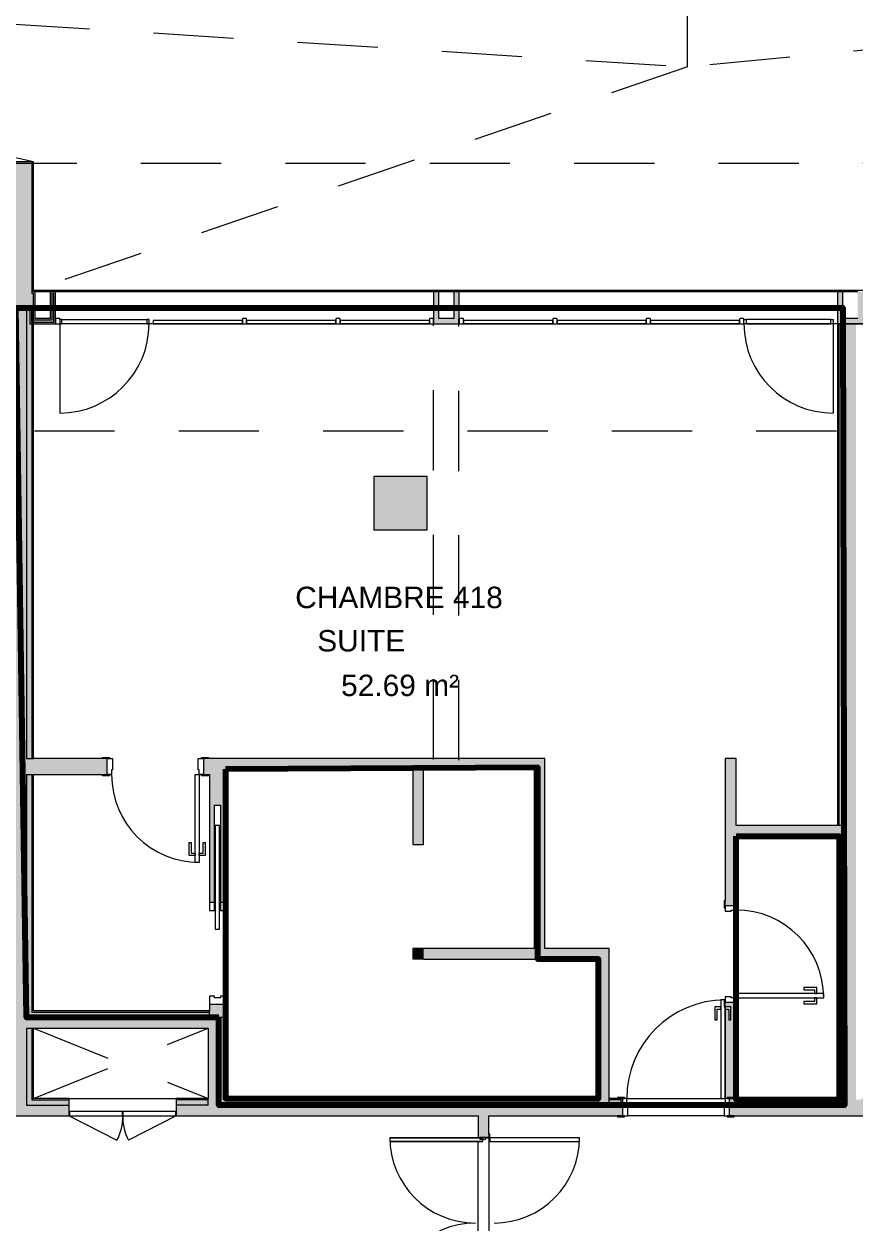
# Model space of a CAD drawing. Header units: metres. Extents: x -227.9 to -141.2, y 39.1 to 91.1.
# Drawn here: x -219.14 to -211.37, y 51.11 to 62.32 of the extents above; entities that cross this region are included whole.
import ezdxf

# ---------------------------------------------------------------- set-up
doc = ezdxf.new("R2010")
doc.units = ezdxf.units.M
doc.linetypes.add('JIS_02_0.7', pattern=[1.35, 0.75, -0.6])
for name, color, linetype, lineweight in [('A-AREA-IDEN', 7, 'Continuous', 9), ('A-COLS', 7, 'Continuous', 5), ('A-DOOR', 7, 'Continuous', 5), ('A-GLAZ-CURT', 7, 'Continuous', 5), ('A-GLAZ-CWMG', 7, 'Continuous', 5), ('A-ROOF', 7, 'Continuous', 5), ('A-WALL', 7, 'Continuous', 5), ('A-WALL-PATT', 7, 'Continuous', 13), ('I-WALL', 7, 'Continuous', 5)]:
    doc.layers.add(name, color=color, linetype=linetype, lineweight=lineweight)
doc.layers.add('A-DETL', color=94, linetype='Continuous', lineweight=5, true_color=0x00a600)
doc.layers.add('S-COLS', color=8, linetype='Continuous', lineweight=9, true_color=0x7f7f7f)
doc.layers.add('Chambre', color=40, linetype='Continuous')
doc.layers.add('SDB', color=230, linetype='Continuous')
doc.styles.add('Arial_1', font='arial.ttf', dxfattribs={"height": 0.2})

msp = doc.modelspace()

# ---------------------------------------------------------------- hatches: boundary and pattern name
at = {"layer": 'A-COLS', "true_color": 0x808080}
for points in [[(-215.314, 59.514), (-215.074, 59.514), (-215.074, 59.814), (-215.124, 59.814), (-215.124, 59.564), (-215.264, 59.564), (-215.264, 59.814), (-215.314, 59.814), (-215.314, 59.57)], [(-211.539, 59.514), (-211.299, 59.514), (-211.299, 59.814), (-211.349, 59.814), (-211.349, 59.564), (-211.489, 59.564), (-211.489, 59.814), (-211.539, 59.814), (-211.539, 59.57)]]:
    msp.add_hatch(color=8, dxfattribs=at).paths.add_polyline_path(points)
at = {"layer": 'A-WALL', "true_color": 0xaaaaaa}
for points in [[(-219.069, 61.014), (-219.069, 61.029), (-224.619, 61.029), (-224.619, 61.014), (-219.219, 61.014)], [(-219.074, 59.664), (-219.069, 59.664), (-219.069, 61.014), (-219.219, 61.014), (-219.219, 59.664), (-219.089, 59.664)], [(-219.069, 59.799), (-219.054, 59.799), (-219.054, 61.029), (-219.069, 61.029), (-219.069, 59.814)]]:
    msp.add_hatch(color=253, dxfattribs=at).paths.add_polyline_path(points)
at = {"layer": 'A-WALL', "true_color": 0x808080}
for points in [[(-219.021, 59.514), (-218.849, 59.514), (-218.849, 59.814), (-218.899, 59.814), (-218.899, 59.564), (-219.039, 59.564), (-219.039, 59.814), (-219.054, 59.814), (-219.054, 59.549), (-218.884, 59.549), (-218.884, 59.799), (-218.864, 59.799), (-218.864, 59.529), (-219.074, 59.529), (-219.074, 59.664), (-219.089, 59.664), (-219.089, 59.514)], [(-218.864, 59.529), (-218.864, 59.799), (-218.884, 59.799), (-218.884, 59.549), (-219.054, 59.549), (-219.054, 59.799), (-219.069, 59.799), (-219.069, 59.664), (-219.074, 59.664), (-219.074, 59.529), (-219.021, 59.529)]]:
    msp.add_hatch(color=8, dxfattribs=at).paths.add_polyline_path(points)
at = {"layer": 'A-WALL-PATT', "lineweight": 5, "true_color": 0xaaaaaa}
msp.add_hatch(color=253, dxfattribs=at).paths.add_polyline_path([(-211.364, 52.215), (-211.364, 59.514), (-211.374, 59.514), (-211.374, 52.215)])
at = {"layer": 'I-WALL', "true_color": 0xaaaaaa}
for points in [[(-219.219, 52.115), (-219.119, 52.115), (-219.119, 59.664), (-219.219, 59.664), (-219.219, 52.605)], [(-211.474, 52.215), (-211.374, 52.215), (-211.374, 59.514), (-211.474, 59.514), (-211.474, 52.265)], [(-214.374, 55.353), (-214.374, 55.453), (-217.26, 55.453), (-217.26, 55.353), (-215.321, 55.353)], [(-214.374, 53.68), (-214.274, 53.68), (-214.274, 55.453), (-214.374, 55.453), (-214.374, 54.212)], [(-215.408, 54.65), (-215.408, 55.353), (-215.508, 55.353), (-215.508, 54.65)], [(-211.474, 54.729), (-211.474, 54.829), (-212.487, 54.829), (-212.487, 54.729), (-211.524, 54.729)], [(-215.408, 53.581), (-215.408, 53.68), (-215.508, 53.68), (-215.508, 53.581)], [(-215.408, 53.58), (-213.674, 53.58), (-213.674, 53.68), (-215.408, 53.68)], [(-213.674, 52.215), (-213.674, 53.58), (-213.774, 53.58), (-213.774, 52.215), (-213.676, 52.215)], [(-217.787, 52.935), (-217.423, 52.935), (-217.423, 53.035), (-219.119, 53.035), (-219.119, 52.935), (-218.61, 52.935)], [(-217.41, 53.035), (-217.41, 53.085), (-219.069, 53.085), (-219.069, 53.035), (-217.423, 53.035)], [(-217.41, 53.085), (-217.41, 53.098), (-219.056, 53.098), (-219.056, 53.085), (-217.423, 53.085)], [(-217.423, 52.215), (-217.323, 52.215), (-217.323, 53.035), (-217.423, 53.035), (-217.423, 52.265)], [(-217.273, 52.265), (-217.273, 53.035), (-217.323, 53.035), (-217.323, 52.265)], [(-217.273, 52.278), (-217.26, 52.278), (-217.26, 53.035), (-217.273, 53.035), (-217.273, 52.605)]]:
    msp.add_hatch(color=253, dxfattribs=at).paths.add_polyline_path(points)
h = msp.add_hatch(color=253, dxfattribs=at)
h.paths.add_polyline_path([(-219.119, 52.215), (-219.069, 52.215), (-219.069, 52.935), (-219.119, 52.935), (-219.119, 52.605)])
h.paths.add_polyline_path([(-219.069, 53.035), (-219.069, 55.303), (-219.119, 55.303), (-219.119, 53.035)])
h.paths.add_polyline_path([(-219.119, 55.453), (-219.069, 55.453), (-219.069, 59.664), (-219.119, 59.664), (-219.119, 55.819)])
h = msp.add_hatch(color=253, dxfattribs=at)
h.paths.add_polyline_path([(-219.069, 52.265), (-219.056, 52.265), (-219.056, 52.935), (-219.069, 52.935), (-219.069, 52.605)])
h.paths.add_polyline_path([(-219.056, 53.085), (-219.056, 55.303), (-219.069, 55.303), (-219.069, 53.085)])
h.paths.add_polyline_path([(-219.056, 55.453), (-219.056, 59.664), (-219.069, 59.664), (-219.069, 55.453)])
h = msp.add_hatch(color=253, dxfattribs=at)
h.paths.add_polyline_path([(-211.524, 52.278), (-211.524, 54.729), (-211.537, 54.729), (-211.537, 52.278)])
h.paths.add_polyline_path([(-211.524, 54.829), (-211.524, 59.514), (-211.537, 59.514), (-211.537, 54.829)])
h = msp.add_hatch(color=253, dxfattribs=at)
h.paths.add_polyline_path([(-211.524, 52.265), (-211.474, 52.265), (-211.474, 54.729), (-211.524, 54.729), (-211.524, 52.278)])
h.paths.add_polyline_path([(-211.524, 54.829), (-211.474, 54.829), (-211.474, 59.514), (-211.524, 59.514), (-211.524, 56.355)])
h = msp.add_hatch(color=253, dxfattribs=at)
h.paths.add_polyline_path([(-219.119, 55.303), (-218.365, 55.303), (-218.365, 55.453), (-219.119, 55.453)])
h.paths.add_polyline_path([(-217.41, 55.303), (-217.41, 55.453), (-217.465, 55.453), (-217.465, 55.303), (-217.42, 55.303)])
h = msp.add_hatch(color=253, dxfattribs=at)
h.paths.add_polyline_path([(-217.273, 53.035), (-217.26, 53.035), (-217.26, 53.158), (-217.41, 53.158), (-217.41, 53.035), (-217.323, 53.035)])
h.paths.add_polyline_path([(-217.41, 54.108), (-217.362, 54.108), (-217.362, 55.018), (-217.307, 55.018), (-217.307, 54.108), (-217.26, 54.108), (-217.26, 55.453), (-217.41, 55.453), (-217.41, 54.212)])
h = msp.add_hatch(color=253, dxfattribs=at)
h.paths.add_polyline_path([(-212.487, 52.215), (-212.487, 53.178), (-212.587, 53.178), (-212.587, 53.133), (-212.534, 53.133), (-212.534, 53.013), (-212.554, 53.013), (-212.554, 53.113), (-212.587, 53.113), (-212.587, 52.278), (-212.569, 52.278), (-212.569, 52.288), (-212.504, 52.288), (-212.504, 52.278), (-212.549, 52.278), (-212.549, 52.215)])
h.paths.add_polyline_path([(-212.531, 54.078), (-212.487, 54.078), (-212.487, 55.454), (-212.587, 55.454), (-212.587, 54.078), (-212.537, 54.078)])
h = msp.add_hatch(color=253, dxfattribs=at)
h.paths.add_polyline_path([(-180.634, 52.115), (-180.634, 52.215), (-181.493, 52.215), (-181.493, 52.196), (-181.556, 52.196), (-181.556, 52.115), (-180.684, 52.115)])
h.paths.add_polyline_path([(-183.251, 52.115), (-182.556, 52.115), (-182.556, 52.196), (-182.619, 52.196), (-182.619, 52.215), (-185.419, 52.215), (-185.419, 52.115), (-184.073, 52.115)])
h.paths.add_polyline_path([(-186.419, 52.115), (-186.419, 52.215), (-189.219, 52.215), (-189.219, 52.196), (-189.282, 52.196), (-189.282, 52.115), (-187.362, 52.115)])
h.paths.add_polyline_path([(-190.759, 52.115), (-190.282, 52.115), (-190.282, 52.196), (-190.345, 52.196), (-190.345, 52.215), (-191.693, 52.215), (-191.693, 52.196), (-191.756, 52.196), (-191.756, 52.115), (-190.809, 52.115)])
h.paths.add_polyline_path([(-192.801, 52.115), (-192.756, 52.115), (-192.756, 52.196), (-192.819, 52.196), (-192.819, 52.215), (-195.619, 52.215), (-195.619, 52.115), (-193.118, 52.115)])
h.paths.add_polyline_path([(-196.619, 52.115), (-196.619, 52.215), (-199.419, 52.215), (-199.419, 52.196), (-199.482, 52.196), (-199.482, 52.115), (-197.23, 52.115)])
h.paths.add_polyline_path([(-200.93, 52.115), (-200.482, 52.115), (-200.482, 52.196), (-200.545, 52.196), (-200.545, 52.215), (-201.893, 52.215), (-201.893, 52.196), (-201.956, 52.196), (-201.956, 52.115), (-201.341, 52.115)])
h.paths.add_polyline_path([(-203.808, 52.115), (-202.956, 52.115), (-202.956, 52.196), (-203.019, 52.196), (-203.019, 52.215), (-205.819, 52.215), (-205.819, 52.115), (-205.453, 52.115)])
h.paths.add_polyline_path([(-207.098, 52.115), (-206.819, 52.115), (-206.819, 52.215), (-209.556, 52.215), (-209.556, 52.196), (-209.619, 52.196), (-209.619, 52.115), (-208.742, 52.115)])
h.paths.add_polyline_path([(-210.664, 52.115), (-210.619, 52.115), (-210.619, 52.196), (-210.682, 52.196), (-210.682, 52.215), (-212.486, 52.215), (-212.487, 52.196), (-212.549, 52.196), (-212.549, 52.115), (-211.209, 52.115)])
h.paths.add_polyline_path([(-213.549, 52.115), (-213.549, 52.196), (-213.612, 52.196), (-213.612, 52.215), (-217.721, 52.215), (-217.721, 52.115), (-213.594, 52.115)])
h.paths.add_polyline_path([(-218.721, 52.115), (-218.721, 52.215), (-219.119, 52.215), (-219.119, 52.115), (-219.056, 52.115)])
h = msp.add_hatch(color=253, dxfattribs=at)
h.paths.add_polyline_path([(-181.493, 52.196), (-181.493, 52.215), (-180.684, 52.215), (-180.684, 52.265), (-181.543, 52.265), (-181.543, 52.196)])
h.paths.add_polyline_path([(-182.619, 52.196), (-182.569, 52.196), (-182.569, 52.265), (-183.002, 52.265), (-183.002, 52.215), (-182.619, 52.215)])
h.paths.add_polyline_path([(-189.269, 52.196), (-189.219, 52.196), (-189.219, 52.215), (-188.838, 52.215), (-188.838, 52.265), (-189.269, 52.265)])
h.paths.add_polyline_path([(-191.743, 52.196), (-191.693, 52.196), (-191.693, 52.215), (-191.075, 52.215), (-191.075, 52.265), (-191.743, 52.265)])
h.paths.add_polyline_path([(-190.345, 52.196), (-190.295, 52.196), (-190.295, 52.265), (-190.965, 52.265), (-190.965, 52.215), (-190.345, 52.215)])
h.paths.add_polyline_path([(-192.819, 52.196), (-192.769, 52.196), (-192.769, 52.265), (-193.201, 52.265), (-193.201, 52.215), (-192.819, 52.215)])
h.paths.add_polyline_path([(-200.519, 52.196), (-200.495, 52.196), (-200.495, 52.265), (-201.164, 52.265), (-201.164, 52.215), (-200.545, 52.215), (-200.545, 52.196)])
h.paths.add_polyline_path([(-199.469, 52.196), (-199.419, 52.196), (-199.419, 52.215), (-199.037, 52.215), (-199.037, 52.265), (-199.469, 52.265)])
h.paths.add_polyline_path([(-201.943, 52.196), (-201.893, 52.196), (-201.893, 52.215), (-201.274, 52.215), (-201.274, 52.265), (-201.943, 52.265)])
h.paths.add_polyline_path([(-202.969, 52.196), (-202.969, 52.265), (-203.406, 52.265), (-203.406, 52.215), (-203.019, 52.215), (-203.019, 52.196), (-202.986, 52.196)])
h.paths.add_polyline_path([(-210.632, 52.196), (-210.632, 52.265), (-211.364, 52.265), (-211.364, 52.215), (-210.682, 52.215), (-210.682, 52.196)])
h.paths.add_polyline_path([(-209.564, 52.196), (-209.556, 52.196), (-209.556, 52.215), (-209.237, 52.215), (-209.237, 52.265), (-209.606, 52.265), (-209.606, 52.196)])
h.paths.add_polyline_path([(-212.486, 52.196), (-212.486, 52.215), (-211.474, 52.215), (-211.474, 52.265), (-212.487, 52.265), (-212.487, 52.196)])
h.paths.add_polyline_path([(-213.562, 52.196), (-213.562, 52.265), (-213.674, 52.265), (-213.674, 52.215), (-213.612, 52.215), (-213.612, 52.196)])
h.paths.add_polyline_path([(-183.152, 52.215), (-183.152, 52.265), (-185.269, 52.265), (-185.269, 52.215), (-183.251, 52.215)])
h.paths.add_polyline_path([(-185.419, 52.215), (-185.369, 52.215), (-185.369, 52.265), (-185.419, 52.265)])
h.paths.add_polyline_path([(-186.469, 52.215), (-186.419, 52.215), (-186.419, 52.265), (-186.469, 52.265)])
h.paths.add_polyline_path([(-187.362, 52.215), (-186.569, 52.215), (-186.569, 52.265), (-188.688, 52.265), (-188.688, 52.215)])
h.paths.add_polyline_path([(-193.941, 52.215), (-193.351, 52.215), (-193.351, 52.265), (-195.469, 52.265), (-195.469, 52.215)])
h.paths.add_polyline_path([(-195.585, 52.215), (-195.569, 52.215), (-195.569, 52.265), (-195.619, 52.265), (-195.619, 52.215)])
h.paths.add_polyline_path([(-196.619, 52.215), (-196.619, 52.265), (-196.669, 52.265), (-196.669, 52.215)])
h.paths.add_polyline_path([(-196.769, 52.215), (-196.769, 52.265), (-198.887, 52.265), (-198.887, 52.215), (-197.23, 52.215)])
h.paths.add_polyline_path([(-203.808, 52.215), (-203.556, 52.215), (-203.556, 52.265), (-205.669, 52.265), (-205.669, 52.215), (-205.453, 52.215)])
h.paths.add_polyline_path([(-205.819, 52.215), (-205.769, 52.215), (-205.769, 52.265), (-205.819, 52.265)])
h.paths.add_polyline_path([(-206.819, 52.215), (-206.819, 52.265), (-206.869, 52.265), (-206.869, 52.215)])
h.paths.add_polyline_path([(-206.969, 52.215), (-206.969, 52.265), (-209.087, 52.265), (-209.087, 52.215), (-207.098, 52.215)])
h.paths.add_polyline_path([(-213.774, 52.215), (-213.774, 52.265), (-217.323, 52.265), (-217.323, 52.215), (-215.321, 52.215)])
h.paths.add_polyline_path([(-219.069, 52.215), (-218.721, 52.215), (-218.721, 52.265), (-219.069, 52.265)])
h.paths.add_polyline_path([(-217.423, 52.215), (-217.423, 52.265), (-217.721, 52.265), (-217.721, 52.215)])
h = msp.add_hatch(color=253, dxfattribs=at)
h.paths.add_polyline_path([(-181.543, 52.196), (-181.543, 52.265), (-180.697, 52.265), (-180.697, 52.278), (-181.556, 52.278), (-181.556, 52.196)])
h.paths.add_polyline_path([(-182.569, 52.196), (-182.556, 52.196), (-182.556, 52.278), (-183.002, 52.278), (-183.002, 52.265), (-182.569, 52.265), (-182.569, 52.234)])
h.paths.add_polyline_path([(-189.282, 52.196), (-189.269, 52.196), (-189.269, 52.265), (-188.838, 52.265), (-188.838, 52.278), (-189.282, 52.278), (-189.282, 52.234)])
h.paths.add_polyline_path([(-191.743, 52.196), (-191.743, 52.265), (-191.125, 52.265), (-191.125, 52.278), (-191.756, 52.278), (-191.756, 52.196)])
h.paths.add_polyline_path([(-192.769, 52.196), (-192.756, 52.196), (-192.756, 52.278), (-193.201, 52.278), (-193.201, 52.265), (-192.769, 52.265), (-192.769, 52.234)])
h.paths.add_polyline_path([(-190.295, 52.196), (-190.282, 52.196), (-190.282, 52.278), (-190.915, 52.278), (-190.915, 52.265), (-190.295, 52.265), (-190.295, 52.234)])
h.paths.add_polyline_path([(-200.495, 52.196), (-200.482, 52.196), (-200.482, 52.278), (-201.114, 52.278), (-201.114, 52.265), (-200.495, 52.265), (-200.495, 52.234)])
h.paths.add_polyline_path([(-199.469, 52.196), (-199.469, 52.265), (-199.037, 52.265), (-199.037, 52.278), (-199.482, 52.278), (-199.482, 52.196)])
h.paths.add_polyline_path([(-201.956, 52.196), (-201.943, 52.196), (-201.943, 52.265), (-201.324, 52.265), (-201.324, 52.278), (-201.956, 52.278), (-201.956, 52.234)])
h.paths.add_polyline_path([(-202.969, 52.196), (-202.956, 52.196), (-202.956, 52.278), (-203.406, 52.278), (-203.406, 52.265), (-202.969, 52.265), (-202.969, 52.234)])
h.paths.add_polyline_path([(-209.619, 52.196), (-209.606, 52.196), (-209.606, 52.265), (-209.237, 52.265), (-209.237, 52.278), (-209.619, 52.278), (-209.619, 52.234)])
h.paths.add_polyline_path([(-210.632, 52.196), (-210.619, 52.196), (-210.619, 52.278), (-211.314, 52.278), (-211.314, 52.265), (-210.632, 52.265), (-210.632, 52.234)])
h.paths.add_polyline_path([(-213.549, 52.196), (-213.549, 52.278), (-213.674, 52.278), (-213.674, 52.265), (-213.562, 52.265), (-213.562, 52.196)])
h.paths.add_polyline_path([(-183.152, 52.265), (-183.152, 52.278), (-185.219, 52.278), (-185.219, 52.265), (-183.251, 52.265)])
h.paths.add_polyline_path([(-185.419, 52.265), (-185.369, 52.265), (-185.369, 52.278), (-185.419, 52.278)])
h.paths.add_polyline_path([(-186.619, 52.265), (-186.619, 52.278), (-188.688, 52.278), (-188.688, 52.265), (-187.362, 52.265)])
h.paths.add_polyline_path([(-186.419, 52.265), (-186.419, 52.278), (-186.469, 52.278), (-186.469, 52.265)])
h.paths.add_polyline_path([(-193.351, 52.265), (-193.351, 52.278), (-195.419, 52.278), (-195.419, 52.265), (-193.941, 52.265)])
h.paths.add_polyline_path([(-195.585, 52.265), (-195.569, 52.265), (-195.569, 52.278), (-195.619, 52.278), (-195.619, 52.265)])
h.paths.add_polyline_path([(-196.619, 52.265), (-196.619, 52.278), (-196.669, 52.278), (-196.669, 52.265)])
h.paths.add_polyline_path([(-196.819, 52.265), (-196.819, 52.278), (-198.887, 52.278), (-198.887, 52.265), (-197.23, 52.265)])
h.paths.add_polyline_path([(-203.808, 52.265), (-203.556, 52.265), (-203.556, 52.278), (-205.619, 52.278), (-205.619, 52.265), (-205.453, 52.265)])
h.paths.add_polyline_path([(-207.019, 52.265), (-207.019, 52.278), (-209.087, 52.278), (-209.087, 52.265), (-207.098, 52.265)])
h.paths.add_polyline_path([(-206.819, 52.265), (-206.819, 52.278), (-206.869, 52.278), (-206.869, 52.265)])
h.paths.add_polyline_path([(-205.819, 52.265), (-205.769, 52.265), (-205.769, 52.278), (-205.819, 52.278)])
h.paths.add_polyline_path([(-211.524, 52.265), (-211.524, 52.278), (-212.487, 52.278), (-212.487, 52.265), (-212.031, 52.265)])
h.paths.add_polyline_path([(-213.774, 52.265), (-213.774, 52.278), (-217.273, 52.278), (-217.273, 52.265), (-215.321, 52.265)])
h.paths.add_polyline_path([(-219.056, 52.265), (-218.721, 52.265), (-218.721, 52.278), (-219.056, 52.278)])
h.paths.add_polyline_path([(-217.423, 52.265), (-217.423, 52.278), (-217.721, 52.278), (-217.721, 52.265)])
h = msp.add_hatch(color=253, dxfattribs=at)
h.paths.add_polyline_path([(-214.849, 50.114), (-214.799, 50.114), (-214.799, 50.314), (-214.899, 50.314), (-214.899, 50.114)])
h.paths.add_polyline_path([(-214.829, 51.914), (-214.799, 51.914), (-214.799, 52.115), (-214.899, 52.115), (-214.899, 51.914), (-214.849, 51.914)])
at = {"layer": 'S-COLS', "lineweight": 5, "true_color": 0x808080}
msp.add_hatch(color=8, dxfattribs=at).paths.add_polyline_path([(-215.873, 57.589), (-215.373, 57.589), (-215.373, 58.089), (-215.873, 58.089)])

# ---------------------------------------------------------------- linework, layer by layer
at = {"layer": 'A-COLS', "lineweight": 13}
for p, q in [((-215.314, 59.814), (-215.314, 59.514)), ((-215.264, 59.814), (-215.314, 59.814)), ((-215.264, 59.564), (-215.264, 59.814)), ((-215.074, 59.814), (-215.124, 59.814)), ((-215.124, 59.814), (-215.124, 59.564)), ((-215.074, 59.514), (-215.074, 59.814)), ((-211.539, 59.814), (-211.539, 59.514)), ((-211.489, 59.814), (-211.539, 59.814)), ((-211.489, 59.564), (-211.489, 59.814)), ((-215.314, 59.514), (-215.074, 59.514)), ((-215.124, 59.564), (-215.264, 59.564)), ((-211.539, 59.514), (-211.299, 59.514)), ((-211.349, 59.564), (-211.489, 59.564))]:
    msp.add_line(p, q, dxfattribs=at)
at = {"layer": 'A-DETL', "color": 7, "linetype": 'JIS_02_0.7'}
for p, q in [((-176.8, 61.012), (-219.06, 61.012)), ((-180.699, 59.814), (-219.019, 59.814)), ((-219.056, 52.935), (-217.423, 52.278)), ((-219.056, 52.278), (-217.423, 52.935))]:
    msp.add_line(p, q, dxfattribs=at)
at = {"layer": 'A-DETL', "color": 8, "linetype": 'JIS_02_0.7', "true_color": 0x808080}
for p, q in [((-215.314, 55.445), (-215.314, 59.514)), ((-215.077, 55.439), (-215.077, 59.559))]:
    msp.add_line(p, q, dxfattribs=at)
at = {"layer": 'A-DETL', "color": 9, "linetype": 'JIS_02_0.7', "lineweight": 9, "true_color": 0xc0c0c0}
msp.add_line((-211.547, 58.513), (-219.056, 58.513), dxfattribs=at)
at = {"layer": 'A-DOOR', "color": 9, "lineweight": 9, "true_color": 0xc0c0c0}
for p, q in [((-218.789, 59.555), (-218.809, 59.555)), ((-218.809, 59.555), (-218.809, 59.515)), ((-218.809, 59.515), (-218.789, 59.515)), ((-218.789, 59.515), (-218.789, 59.555)), ((-217.975, 59.555), (-217.995, 59.555)), ((-217.995, 59.555), (-217.995, 59.515)), ((-217.995, 59.515), (-217.975, 59.515)), ((-217.975, 59.515), (-217.975, 59.555)), ((-212.413, 59.555), (-212.393, 59.555)), ((-212.413, 59.515), (-212.413, 59.555)), ((-212.393, 59.515), (-212.413, 59.515)), ((-212.393, 59.555), (-212.393, 59.515)), ((-211.599, 59.555), (-211.579, 59.555)), ((-211.599, 59.515), (-211.599, 59.555)), ((-211.579, 59.515), (-211.599, 59.515)), ((-211.579, 59.555), (-211.579, 59.515)), ((-218.222, 52.155), (-218.719, 52.155)), ((-218.719, 52.155), (-218.719, 52.115)), ((-218.719, 52.115), (-218.222, 52.115)), ((-218.222, 52.115), (-218.222, 52.155)), ((-218.22, 52.155), (-218.22, 52.115)), ((-217.723, 52.155), (-218.22, 52.155)), ((-218.22, 52.115), (-217.723, 52.115)), ((-217.723, 52.115), (-217.723, 52.155))]:
    msp.add_line(p, q, dxfattribs=at)
at = {"layer": 'A-DOOR'}
for p, q in [((-218.809, 59.515), (-218.809, 58.681)), ((-211.579, 59.515), (-211.579, 58.681)), ((-217.545, 55.303), (-217.505, 55.303)), ((-217.545, 54.483), (-217.545, 55.303)), ((-217.505, 55.303), (-217.505, 54.483)), ((-217.6, 54.668), (-217.58, 54.668)), ((-217.6, 54.548), (-217.6, 54.668)), ((-217.58, 54.668), (-217.58, 54.568)), ((-217.47, 54.668), (-217.45, 54.668)), ((-217.47, 54.568), (-217.47, 54.668)), ((-217.45, 54.668), (-217.45, 54.548)), ((-217.58, 54.568), (-217.545, 54.568)), ((-217.545, 54.568), (-217.545, 54.548)), ((-217.505, 54.568), (-217.47, 54.568)), ((-217.505, 54.548), (-217.505, 54.568)), ((-217.545, 54.548), (-217.6, 54.548)), ((-217.505, 54.483), (-217.545, 54.483)), ((-217.45, 54.548), (-217.505, 54.548)), ((-211.667, 53.258), (-212.487, 53.258)), ((-212.487, 53.258), (-212.487, 53.218)), ((-212.487, 53.218), (-211.667, 53.218)), ((-211.732, 53.313), (-211.852, 53.313)), ((-211.852, 53.313), (-211.852, 53.293)), ((-211.852, 53.293), (-211.752, 53.293)), ((-211.752, 53.293), (-211.752, 53.258)), ((-211.752, 53.258), (-211.732, 53.258)), ((-211.732, 53.218), (-211.752, 53.218)), ((-211.752, 53.218), (-211.752, 53.183)), ((-211.732, 53.258), (-211.732, 53.313)), ((-211.732, 53.163), (-211.732, 53.218)), ((-211.667, 53.218), (-211.667, 53.258)), ((-212.684, 53.133), (-212.684, 53.013)), ((-212.629, 53.133), (-212.684, 53.133)), ((-212.664, 53.013), (-212.664, 53.113)), ((-212.664, 53.113), (-212.629, 53.113)), ((-212.589, 53.198), (-212.629, 53.198)), ((-212.629, 53.198), (-212.629, 52.278)), ((-212.629, 53.113), (-212.629, 53.133)), ((-212.589, 52.278), (-212.589, 53.198)), ((-212.534, 53.133), (-212.589, 53.133)), ((-212.589, 53.133), (-212.589, 53.113)), ((-212.589, 53.113), (-212.554, 53.113)), ((-212.554, 53.113), (-212.554, 53.013)), ((-212.534, 53.013), (-212.534, 53.133)), ((-211.752, 53.183), (-211.852, 53.183)), ((-211.852, 53.183), (-211.852, 53.163)), ((-211.852, 53.163), (-211.732, 53.163)), ((-212.684, 53.013), (-212.664, 53.013)), ((-212.554, 53.013), (-212.534, 53.013)), ((-212.629, 52.278), (-212.589, 52.278)), ((-214.854, 51.909), (-215.724, 51.909)), ((-215.724, 51.909), (-215.724, 51.877)), ((-215.724, 51.909), (-214.854, 51.909)), ((-215.724, 51.877), (-214.854, 51.877)), ((-214.854, 51.877), (-215.724, 51.877)), ((-214.854, 51.877), (-214.854, 51.909)), ((-213.949, 51.909), (-214.787, 51.909)), ((-214.787, 51.909), (-214.787, 51.877)), ((-214.787, 51.909), (-214.787, 51.877)), ((-213.949, 51.909), (-214.787, 51.909)), ((-214.787, 51.877), (-213.949, 51.877)), ((-214.787, 51.877), (-213.949, 51.877)), ((-213.949, 51.877), (-213.949, 51.909)), ((-213.949, 51.877), (-213.949, 51.909))]:
    msp.add_line(p, q, dxfattribs=at)
at = {"layer": 'A-DOOR', "color": 9, "true_color": 0xc0c0c0}
for p, q in [((-218.789, 59.555), (-217.995, 59.555)), ((-217.995, 59.515), (-218.789, 59.515)), ((-211.599, 59.555), (-212.393, 59.555)), ((-212.393, 59.515), (-211.599, 59.515)), ((-218.41, 55.453), (-218.41, 55.463)), ((-218.41, 55.463), (-218.345, 55.463)), ((-218.345, 55.453), (-218.41, 55.453)), ((-218.365, 55.453), (-218.315, 55.453)), ((-218.365, 55.303), (-218.365, 55.453)), ((-218.345, 55.463), (-218.345, 55.453)), ((-218.315, 55.453), (-218.315, 55.347)), ((-217.515, 55.453), (-217.465, 55.453)), ((-217.515, 55.347), (-217.515, 55.453)), ((-217.485, 55.463), (-217.42, 55.463)), ((-217.485, 55.453), (-217.485, 55.463)), ((-217.42, 55.453), (-217.485, 55.453)), ((-217.465, 55.453), (-217.465, 55.303)), ((-217.42, 55.463), (-217.42, 55.453)), ((-218.325, 55.347), (-218.325, 55.303)), ((-218.315, 55.347), (-218.325, 55.347)), ((-217.505, 55.347), (-217.515, 55.347)), ((-217.505, 55.303), (-217.505, 55.347)), ((-218.41, 55.293), (-218.41, 55.303)), ((-218.41, 55.303), (-218.345, 55.303)), ((-218.345, 55.293), (-218.41, 55.293)), ((-218.325, 55.303), (-218.365, 55.303)), ((-218.345, 55.303), (-218.345, 55.293)), ((-217.465, 55.303), (-217.505, 55.303)), ((-217.485, 55.303), (-217.42, 55.303)), ((-217.485, 55.293), (-217.485, 55.303)), ((-217.42, 55.293), (-217.485, 55.293)), ((-217.42, 55.303), (-217.42, 55.293)), ((-217.362, 54.108), (-217.41, 54.108)), ((-217.41, 54.108), (-217.41, 54.033)), ((-217.362, 54.033), (-217.362, 54.108)), ((-217.26, 54.108), (-217.307, 54.108)), ((-217.307, 54.108), (-217.307, 54.033)), ((-217.26, 54.033), (-217.26, 54.108)), ((-212.597, 54.123), (-212.597, 54.058)), ((-212.587, 54.123), (-212.597, 54.123)), ((-212.587, 54.058), (-212.587, 54.123)), ((-212.487, 54.123), (-212.487, 54.058)), ((-212.477, 54.123), (-212.487, 54.123)), ((-212.477, 54.058), (-212.477, 54.123)), ((-217.41, 54.033), (-217.362, 54.033)), ((-217.307, 54.033), (-217.26, 54.033)), ((-212.597, 54.058), (-212.587, 54.058)), ((-212.487, 54.078), (-212.587, 54.078)), ((-212.587, 54.078), (-212.587, 54.028)), ((-212.587, 54.028), (-212.531, 54.028)), ((-212.531, 54.028), (-212.531, 54.038)), ((-212.531, 54.038), (-212.487, 54.038)), ((-212.487, 54.038), (-212.487, 54.078)), ((-212.487, 54.058), (-212.477, 54.058)), ((-217.362, 53.233), (-217.41, 53.233)), ((-217.41, 53.233), (-217.41, 53.158)), ((-217.362, 53.218), (-217.362, 53.233)), ((-217.307, 53.218), (-217.362, 53.218)), ((-217.307, 53.233), (-217.307, 53.218)), ((-217.26, 53.233), (-217.307, 53.233)), ((-217.26, 53.158), (-217.26, 53.233)), ((-212.531, 53.228), (-212.587, 53.228)), ((-212.587, 53.228), (-212.587, 53.178)), ((-212.531, 53.218), (-212.531, 53.228)), ((-212.487, 53.218), (-212.531, 53.218)), ((-212.487, 53.178), (-212.487, 53.218)), ((-217.41, 53.158), (-217.26, 53.158)), ((-212.587, 53.198), (-212.597, 53.198)), ((-212.597, 53.198), (-212.597, 53.133)), ((-212.597, 53.133), (-212.587, 53.133)), ((-212.587, 53.133), (-212.587, 53.198)), ((-212.587, 53.178), (-212.487, 53.178)), ((-212.477, 53.198), (-212.487, 53.198)), ((-212.487, 53.198), (-212.487, 53.133)), ((-212.487, 53.133), (-212.477, 53.133)), ((-212.477, 53.133), (-212.477, 53.198)), ((-213.529, 52.288), (-213.594, 52.288)), ((-213.594, 52.288), (-213.594, 52.278)), ((-213.594, 52.278), (-213.529, 52.278)), ((-213.549, 52.278), (-213.549, 52.115)), ((-213.509, 52.278), (-213.549, 52.278)), ((-213.529, 52.278), (-213.529, 52.288)), ((-213.509, 52.234), (-213.509, 52.278)), ((-213.499, 52.234), (-213.509, 52.234)), ((-213.499, 52.115), (-213.499, 52.234)), ((-212.589, 52.234), (-212.599, 52.234)), ((-212.599, 52.234), (-212.599, 52.115)), ((-212.549, 52.278), (-212.589, 52.278)), ((-212.589, 52.278), (-212.589, 52.234)), ((-212.569, 52.288), (-212.569, 52.278)), ((-212.504, 52.288), (-212.569, 52.288)), ((-212.569, 52.278), (-212.504, 52.278)), ((-212.549, 52.115), (-212.549, 52.278)), ((-212.504, 52.278), (-212.504, 52.288)), ((-218.721, 52.115), (-218.275, 51.888)), ((-217.721, 52.115), (-218.166, 51.888)), ((-213.529, 52.115), (-213.594, 52.115)), ((-213.594, 52.115), (-213.594, 52.105)), ((-213.594, 52.105), (-213.529, 52.105)), ((-213.549, 52.115), (-213.499, 52.115)), ((-213.529, 52.105), (-213.529, 52.115)), ((-212.599, 52.115), (-212.549, 52.115)), ((-212.569, 52.115), (-212.569, 52.105)), ((-212.504, 52.115), (-212.569, 52.115)), ((-212.569, 52.105), (-212.504, 52.105)), ((-212.504, 52.105), (-212.504, 52.115)), ((-214.799, 51.914), (-214.882, 51.914)), ((-214.882, 51.914), (-214.882, 51.897)), ((-214.882, 51.897), (-214.829, 51.897)), ((-214.829, 51.897), (-214.829, 51.909)), ((-214.829, 51.909), (-214.787, 51.909)), ((-214.787, 51.944), (-214.799, 51.944)), ((-214.799, 51.944), (-214.799, 51.914)), ((-214.787, 51.909), (-214.787, 51.944))]:
    msp.add_line(p, q, dxfattribs=at)
at = {"layer": 'A-DOOR', "lineweight": 9}
for p, q in [((-217.315, 54.828), (-217.355, 54.828)), ((-217.355, 54.828), (-217.355, 53.858)), ((-217.315, 53.858), (-217.315, 54.828)), ((-217.355, 53.858), (-217.315, 53.858))]:
    msp.add_line(p, q, dxfattribs=at)
at = {"layer": 'A-DOOR'}
for centre, radius, start, end in [((-218.809, 59.515), 0.834, 270, 360), ((-211.579, 59.515), 0.834, 180, 270), ((-217.505, 55.303), 0.82, 180, 270), ((-212.487, 53.218), 0.82, 0, 90), ((-212.589, 52.278), 0.92, 90, 180), ((-214.924, 51.914), 0.8, 180, 270), ((-214.749, 51.914), 0.8, 270, 0), ((-214.924, 50.314), 0.8, 90, 180)]:
    msp.add_arc(centre, radius, start, end, dxfattribs=at)
at = {"layer": 'A-DOOR', "color": 9, "true_color": 0xc0c0c0}
for centre, start, end in [((-218.675, 52.104), 331.6205, 1.3795), ((-217.766, 52.104), 178.6205, 208.3795)]:
    msp.add_arc(centre, 0.455, start, end, dxfattribs=at)
at = {"layer": 'A-GLAZ-CURT', "lineweight": 9}
for p, q in [((-217.102, 59.545), (-217.935, 59.545)), ((-217.935, 59.545), (-217.935, 59.515)), ((-217.935, 59.515), (-217.102, 59.515)), ((-217.102, 59.515), (-217.102, 59.545)), ((-216.228, 59.545), (-217.062, 59.545)), ((-217.062, 59.545), (-217.062, 59.515)), ((-217.062, 59.515), (-216.228, 59.515)), ((-216.228, 59.515), (-216.228, 59.545)), ((-215.354, 59.545), (-216.188, 59.545)), ((-216.188, 59.545), (-216.188, 59.515)), ((-216.188, 59.515), (-215.354, 59.515)), ((-215.354, 59.515), (-215.354, 59.545)), ((-214.2, 59.545), (-215.034, 59.545)), ((-215.034, 59.545), (-215.034, 59.515)), ((-215.034, 59.515), (-214.2, 59.515)), ((-214.2, 59.515), (-214.2, 59.545)), ((-213.327, 59.545), (-214.16, 59.545)), ((-214.16, 59.545), (-214.16, 59.515)), ((-214.16, 59.515), (-213.327, 59.515)), ((-213.327, 59.515), (-213.327, 59.545)), ((-212.453, 59.545), (-213.287, 59.545)), ((-213.287, 59.545), (-213.287, 59.515)), ((-213.287, 59.515), (-212.453, 59.515)), ((-212.453, 59.515), (-212.453, 59.545))]:
    msp.add_line(p, q, dxfattribs=at)
at = {"layer": 'A-GLAZ-CWMG', "lineweight": 13, "extrusion": (0, 0, -1)}
for p, q in [((-218.849, 59.56), (-218.849, 59.518)), ((-218.813, 59.564), (-218.845, 59.564)), ((-218.845, 59.514), (-218.813, 59.514)), ((-218.809, 59.555), (-218.809, 59.56)), ((-217.102, 59.56), (-217.102, 59.518)), ((-217.066, 59.564), (-217.098, 59.564)), ((-217.098, 59.514), (-217.066, 59.514)), ((-217.062, 59.518), (-217.062, 59.56)), ((-216.228, 59.56), (-216.228, 59.518)), ((-216.192, 59.564), (-216.224, 59.564)), ((-216.224, 59.514), (-216.192, 59.514)), ((-216.188, 59.518), (-216.188, 59.56)), ((-215.074, 59.56), (-215.074, 59.518)), ((-215.038, 59.564), (-215.07, 59.564)), ((-215.07, 59.514), (-215.038, 59.514)), ((-215.034, 59.518), (-215.034, 59.56)), ((-214.2, 59.56), (-214.2, 59.518)), ((-214.164, 59.564), (-214.196, 59.564)), ((-214.196, 59.514), (-214.164, 59.514)), ((-214.16, 59.518), (-214.16, 59.56)), ((-213.327, 59.56), (-213.327, 59.518)), ((-213.291, 59.564), (-213.323, 59.564)), ((-213.323, 59.514), (-213.291, 59.514)), ((-213.287, 59.518), (-213.287, 59.56)), ((-212.453, 59.56), (-212.453, 59.518)), ((-212.417, 59.564), (-212.449, 59.564)), ((-212.449, 59.514), (-212.417, 59.514)), ((-212.413, 59.555), (-212.413, 59.56))]:
    msp.add_line(p, q, dxfattribs=at)
at = {"layer": 'A-GLAZ-CWMG', "lineweight": 13}
for p, q in [((-215.354, 59.56), (-215.354, 59.518)), ((-215.318, 59.564), (-215.35, 59.564)), ((-215.35, 59.514), (-215.318, 59.514)), ((-215.314, 59.518), (-215.314, 59.56))]:
    msp.add_line(p, q, dxfattribs=at)
at = {"layer": 'A-GLAZ-CWMG', "lineweight": 13, "extrusion": (0, 0, -1)}
for centre, start, end in [((218.845, 59.56), 360, 90), ((218.845, 59.518), 270, 0), ((218.813, 59.56), 90, 180), ((218.813, 59.518), 180, 270), ((217.098, 59.56), 360, 90), ((217.098, 59.518), 270, 0), ((217.066, 59.56), 90, 180), ((217.066, 59.518), 180, 270), ((216.224, 59.56), 360, 90), ((216.224, 59.518), 270, 0), ((216.192, 59.56), 90, 180), ((216.192, 59.518), 180, 270), ((215.07, 59.56), 360, 90), ((215.07, 59.518), 270, 0), ((215.038, 59.56), 90, 180), ((215.038, 59.518), 180, 270), ((214.196, 59.56), 360, 90), ((214.196, 59.518), 270, 0), ((214.164, 59.56), 90, 180), ((214.164, 59.518), 180, 270), ((213.323, 59.56), 360, 90), ((213.323, 59.518), 270, 0), ((213.291, 59.56), 90, 180), ((213.291, 59.518), 180, 270), ((212.449, 59.56), 360, 90), ((212.449, 59.518), 270, 0), ((212.417, 59.56), 90, 180), ((212.417, 59.518), 180, 270)]:
    msp.add_arc(centre, 0.004, start, end, dxfattribs=at)
at = {"layer": 'A-GLAZ-CWMG', "lineweight": 13}
for centre, start, end in [((-215.35, 59.56), 90, 180), ((-215.35, 59.518), 180, 270), ((-215.318, 59.56), 0, 90), ((-215.318, 59.518), 270, 0)]:
    msp.add_arc(centre, 0.004, start, end, dxfattribs=at)
at = {"layer": 'A-ROOF', "color": 9, "linetype": 'JIS_02_0.7', "true_color": 0xc0c0c0}
for p, q in [((-212.94, 61.915), (-212.94, 75.315)), ((-206.609, 62.512), (-212.94, 61.915)), ((-219.28, 62.318), (-212.94, 61.915)), ((-219.054, 61.029), (-224.103, 62.144)), ((-212.94, 61.915), (-219.054, 59.829))]:
    msp.add_line(p, q, dxfattribs=at)
at = {"layer": 'A-WALL', "lineweight": 13}
for p, q in [((-219.054, 61.029), (-224.634, 61.029)), ((-219.054, 61.015), (-219.054, 61.029)), ((-219.054, 59.816), (-219.054, 61.014)), ((-219.054, 59.814), (-219.054, 59.816)), ((-219.039, 59.814), (-219.054, 59.814)), ((-219.039, 59.564), (-219.039, 59.814)), ((-218.849, 59.814), (-218.899, 59.814)), ((-218.899, 59.814), (-218.899, 59.564)), ((-218.849, 59.514), (-218.849, 59.814)), ((-219.089, 59.664), (-219.089, 59.514)), ((-219.089, 59.514), (-218.849, 59.514)), ((-218.899, 59.564), (-219.039, 59.564))]:
    msp.add_line(p, q, dxfattribs=at)
at = {"layer": 'A-WALL'}
for p, q in [((-219.069, 61.014), (-219.369, 61.014)), ((-219.069, 61.029), (-219.069, 61.014)), ((-219.069, 61.014), (-219.069, 59.799)), ((-219.054, 59.829), (-206.221, 59.829)), ((-219.054, 59.799), (-219.069, 59.799)), ((-219.054, 59.664), (-219.054, 59.799)), ((-218.899, 59.814), (-219.039, 59.814)), ((-218.864, 59.799), (-218.884, 59.799)), ((-218.884, 59.799), (-218.884, 59.549)), ((-218.864, 59.529), (-218.864, 59.799)), ((-215.314, 59.814), (-218.849, 59.814)), ((-215.124, 59.814), (-215.264, 59.814)), ((-211.539, 59.814), (-215.074, 59.814)), ((-211.349, 59.814), (-211.489, 59.814)), ((-219.119, 59.664), (-219.119, 55.453)), ((-219.119, 59.664), (-219.056, 59.664)), ((-219.074, 59.664), (-219.089, 59.664)), ((-219.074, 59.664), (-219.074, 59.529)), ((-219.069, 59.664), (-219.069, 55.453)), ((-219.054, 59.549), (-219.054, 59.664)), ((-219.074, 59.529), (-218.864, 59.529)), ((-218.884, 59.549), (-219.054, 59.549)), ((-218.845, 59.514), (-218.849, 59.514)), ((-217.098, 59.514), (-218.813, 59.514)), ((-216.224, 59.514), (-217.066, 59.514)), ((-215.35, 59.514), (-216.192, 59.514)), ((-215.314, 59.514), (-215.318, 59.514)), ((-215.07, 59.514), (-215.074, 59.514)), ((-214.196, 59.514), (-215.038, 59.514)), ((-213.323, 59.514), (-214.164, 59.514)), ((-212.449, 59.514), (-213.291, 59.514)), ((-211.539, 59.514), (-212.417, 59.514)), ((-211.524, 54.829), (-211.524, 59.514)), ((-211.474, 54.829), (-211.474, 59.514)), ((-219.119, 55.453), (-219.056, 55.453)), ((-219.119, 55.303), (-219.119, 53.035)), ((-219.119, 55.303), (-219.056, 55.303)), ((-219.069, 55.303), (-219.069, 53.085)), ((-211.474, 54.829), (-211.537, 54.829)), ((-211.474, 54.729), (-211.537, 54.729)), ((-211.524, 52.265), (-211.524, 54.729)), ((-211.474, 52.215), (-211.474, 54.729)), ((-219.119, 53.035), (-217.41, 53.035)), ((-219.069, 53.085), (-217.41, 53.085)), ((-217.41, 53.035), (-217.41, 53.098)), ((-217.323, 53.035), (-217.323, 52.215)), ((-217.26, 53.035), (-217.323, 53.035)), ((-217.273, 53.035), (-217.273, 52.265)), ((-219.119, 52.935), (-219.119, 52.215)), ((-219.119, 52.935), (-219.056, 52.935)), ((-219.069, 52.935), (-219.069, 52.265)), ((-219.119, 52.215), (-218.721, 52.215)), ((-219.069, 52.265), (-218.721, 52.265)), ((-217.423, 52.265), (-217.721, 52.265)), ((-217.423, 52.215), (-217.721, 52.215)), ((-217.423, 52.215), (-217.423, 52.278)), ((-213.774, 52.215), (-217.323, 52.215)), ((-213.774, 52.265), (-217.273, 52.265)), ((-213.774, 52.215), (-213.774, 52.278)), ((-213.674, 52.215), (-213.674, 52.278)), ((-213.562, 52.265), (-213.674, 52.265)), ((-213.612, 52.215), (-213.674, 52.215)), ((-213.612, 52.196), (-213.612, 52.215)), ((-213.562, 52.196), (-213.562, 52.265)), ((-212.487, 52.215), (-212.487, 52.278)), ((-211.524, 52.265), (-212.487, 52.265)), ((-212.486, 52.215), (-212.486, 52.196)), ((-211.474, 52.215), (-212.486, 52.215)), ((-213.612, 52.196), (-213.549, 52.196)), ((-212.549, 52.196), (-212.486, 52.196))]:
    msp.add_line(p, q, dxfattribs=at)
at = {"layer": 'Chambre', "lineweight": 140}
msp.add_lwpolyline([(-217.323, 53.035), (-219.119, 53.035), (-219.219, 59.664), (-211.489, 59.664), (-211.474, 52.215), (-217.323, 52.215), (-217.323, 53.035)], dxfattribs=at)
at = {"layer": 'I-WALL', "lineweight": 13}
for p, q in [((-219.056, 55.453), (-219.056, 59.664)), ((-211.537, 59.514), (-211.537, 54.829)), ((-211.301, 59.514), (-211.537, 59.514)), ((-218.41, 55.453), (-219.056, 55.453)), ((-217.41, 55.453), (-217.42, 55.453)), ((-214.274, 55.453), (-217.41, 55.453)), ((-217.41, 55.453), (-217.41, 55.453)), ((-214.274, 53.68), (-214.274, 55.453)), ((-212.587, 55.454), (-212.587, 54.123)), ((-212.487, 55.454), (-212.587, 55.454)), ((-212.487, 54.829), (-212.487, 55.454)), ((-217.26, 54.108), (-217.26, 55.353)), ((-217.26, 55.353), (-215.508, 55.353)), ((-215.508, 55.353), (-215.508, 54.65)), ((-215.408, 54.65), (-215.408, 55.353)), ((-215.408, 55.353), (-214.374, 55.353)), ((-214.374, 55.353), (-214.374, 53.68)), ((-219.056, 53.098), (-219.056, 55.303)), ((-219.056, 55.303), (-218.41, 55.303)), ((-217.42, 55.303), (-217.41, 55.303)), ((-217.41, 55.303), (-217.41, 54.108)), ((-217.362, 54.108), (-217.362, 55.018)), ((-217.362, 55.018), (-217.307, 55.018)), ((-217.307, 55.018), (-217.307, 54.108)), ((-211.537, 54.829), (-212.487, 54.829)), ((-212.487, 54.729), (-211.537, 54.729)), ((-212.487, 54.123), (-212.487, 54.729)), ((-211.537, 54.729), (-211.537, 52.278)), ((-215.508, 54.65), (-215.408, 54.65)), ((-215.508, 53.68), (-215.508, 53.581)), ((-214.374, 53.68), (-215.508, 53.68)), ((-213.674, 53.68), (-214.274, 53.68)), ((-213.674, 52.278), (-213.674, 53.68)), ((-215.508, 53.581), (-215.408, 53.581)), ((-215.408, 53.58), (-213.774, 53.58)), ((-213.774, 53.58), (-213.774, 52.278)), ((-217.41, 53.158), (-217.41, 53.098)), ((-217.26, 52.278), (-217.26, 53.158)), ((-212.587, 53.113), (-212.587, 52.278)), ((-212.487, 52.278), (-212.487, 53.133)), ((-217.41, 53.098), (-219.056, 53.098)), ((-219.056, 52.278), (-219.056, 52.935)), ((-219.056, 52.935), (-217.423, 52.935)), ((-217.423, 52.935), (-217.423, 52.278)), ((-218.721, 52.278), (-219.056, 52.278)), ((-218.721, 52.115), (-218.721, 52.278)), ((-217.423, 52.278), (-217.721, 52.278)), ((-217.721, 52.278), (-217.721, 52.115)), ((-213.774, 52.278), (-217.26, 52.278)), ((-213.594, 52.278), (-213.674, 52.278)), ((-211.537, 52.278), (-212.487, 52.278)), ((-219.219, 52.115), (-218.721, 52.115)), ((-217.721, 52.115), (-214.899, 52.115)), ((-214.899, 52.115), (-214.899, 51.914)), ((-214.799, 52.115), (-213.594, 52.115)), ((-214.799, 51.944), (-214.799, 52.115)), ((-212.504, 52.115), (-210.664, 52.115)), ((-214.899, 51.914), (-214.882, 51.914))]:
    msp.add_line(p, q, dxfattribs=at)
at = {"layer": 'I-WALL'}
for p, q in [((-218.721, 52.278), (-217.721, 52.278)), ((-213.509, 52.278), (-212.629, 52.278)), ((-212.487, 52.215), (-212.549, 52.215)), ((-218.719, 52.115), (-218.721, 52.115)), ((-218.22, 52.115), (-218.222, 52.115)), ((-217.721, 52.115), (-217.723, 52.115)), ((-212.599, 52.115), (-213.499, 52.115)), ((-214.899, 51.909), (-214.899, 51.914)), ((-214.899, 50.352), (-214.899, 51.877)), ((-214.799, 51.909), (-214.799, 50.319))]:
    msp.add_line(p, q, dxfattribs=at)
at = {"layer": 'S-COLS', "color": 7}
for p, q in [((-215.373, 58.089), (-215.873, 58.089)), ((-215.873, 58.089), (-215.873, 57.589)), ((-215.373, 57.589), (-215.373, 58.089)), ((-215.873, 57.589), (-215.373, 57.589))]:
    msp.add_line(p, q, dxfattribs=at)
at = {"layer": 'SDB', "lineweight": 140}
msp.add_lwpolyline([(-217.26, 55.353), (-217.26, 52.278), (-213.774, 52.278), (-213.774, 53.58), (-214.339, 53.58), (-214.339, 55.37), (-217.26, 55.353)], dxfattribs=at)
msp.add_lwpolyline([(-212.487, 54.729), (-211.524, 54.729), (-211.524, 52.265), (-212.487, 52.265)], close=True, dxfattribs=at)

# ---------------------------------------------------------------- texts
at = {"layer": 'A-AREA-IDEN', "color": 164, "true_color": 0x0029a5, "style": 'Arial_1'}
for s, p in [('CHAMBRE 418', (-216.608, 56.859)), ('SUITE', (-216.402, 56.454)), ('52.69 m²', (-216.179, 56.037))]:
    msp.add_text(s, height=0.2, dxfattribs=at).set_placement(p)

doc.saveas('drawing.dxf')
